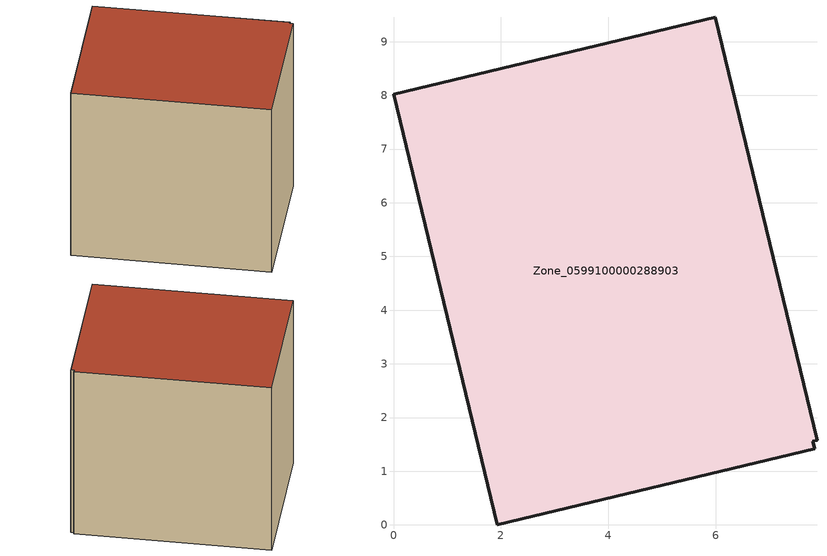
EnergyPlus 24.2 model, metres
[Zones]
Zone_0599100000288903
 floor ground (C_G): 7.89,1.58 7.81,1.56 7.85,1.42 1.93,0 0,8.02 5.99,9.46 z0
 wall outside (C_F): 7.89,1.58 5.99,9.46 0,8.02 1.93,0 7.85,1.42 7.81,1.56 7.89,1.58 z0:8.08
 roof outside (C_R): 7.81,1.56 7.89,1.58 5.99,9.46 0,8.02 1.93,0 7.85,1.42 z8.08
[BUILDING]
Pand.0599100000288903: North Axis=0; Terrain=City; Loads Convergence Tolerance Value=0.04; Temperature Convergence Tolerance Value=0.4; Solar Distribution=FullExterior; Maximum Number of Warmup Days=25; Minimum Number of Warmup Days=1
[Site:Location]
Rotterdam.The.Hague.AP_ZH_NLD Design_Conditions: Latitude=51.96; Longitude=4.45; Time Zone=1; Elevation=-4.5
[SITE:GROUNDTEMPERATURE:BUILDINGSURFACE]
18, 18, 18, 18, 18, 18, 18, 18, 18, 18, 18, 18
[MATERIAL] Thermal Absorptance=0.9; Solar Absorptance=0.7; Visible Absorptance=0.7
Name | Roughness | Thickness | Conductivity | Density | Specific Heat
G.TI.1965-1974 | MediumSmooth | 0.15 | 0.882353 | 540 | 1210
F.TI.1965-1974 | Rough | 0.3 | 0.697674 | 1920 | 840
R.TI.1965-1974 | MediumRough | 0.2 | 0.232558 | 1500 | 1000
[CONSTRUCTION]
C_G: G.TI.1965-1974
C_F: F.TI.1965-1974
C_R: R.TI.1965-1974
[ZONE]
Zone_0599100000288903: Type=1; Multiplier=1; Ceiling Height=Autocalculate; Volume=Autocalculate; Floor Area=autocalculate; Part of Total Floor Area=Yes
[ZONEINFILTRATION:DESIGNFLOWRATE]
Infil_Zone_0599100000288903: Zone or ZoneList or Space or SpaceList=Zone_0599100000288903; Schedule=AlwaysOn; Design Flow Rate Calculation Method=Flow/Area; Flow Rate per Floor Area=0.003; Constant Term Coefficient=1; Temperature Term Coefficient=0; Velocity Term Coefficient=0; Velocity Squared Term Coefficient=0
[HVACTEMPLATE:ZONE:IDEALLOADSAIRSYSTEM]
Zone_0599100000288903: Maximum Heating Supply Air Temperature=50; Minimum Cooling Supply Air Temperature=13; Maximum Heating Supply Air Humidity Ratio=0.0156; Minimum Cooling Supply Air Humidity Ratio=0.0077; Heating Limit=NoLimit; Cooling Limit=NoLimit; Dehumidification Control Type=ConstantSensibleHeatRatio; Cooling Sensible Heat Ratio=0.7; Dehumidification Setpoint=60; Humidification Control Type=None; Humidification Setpoint=30; Outdoor Air Method=None; Outdoor Air Flow Rate per Person=0.00944; Outdoor Air Flow Rate per Zone Floor Area=0; Outdoor Air Flow Rate per Zone=0; Demand Controlled Ventilation Type=None; Outdoor Air Economizer Type=NoEconomizer; Heat Recovery Type=None; Sensible Heat Recovery Effectiveness=0.7; Latent Heat Recovery Effectiveness=0.65
[ZONECONTROL:THERMOSTAT]
ThermostatControl_Zone_0599100000288903: Zone or ZoneList=Zone_0599100000288903; Control Type Schedule=DualSetpointControlType; Control 1=Thermostat_Zone_0599100000288903; Temperature Difference Between Cutout And Setpoint=0
[THERMOSTATSETPOINT:DUALSETPOINT]
Thermostat_Zone_0599100000288903: Heating Setpoint Temperature Schedule=HeatingSetpoint_Zone_0599100000288903; Cooling Setpoint Temperature Schedule=CoolingSetpoint_Zone_0599100000288903
[SCHEDULE:COMPACT]
HeatingSetpoint_Zone_0599100000288903: Through: 12/31, For: AllDays, Until: 24:00, 21
CoolingSetpoint_Zone_0599100000288903: Through: 12/31, For: AllDays, Until: 24:00, 24
DualSetpointControlType: Through: 12/31, For: AllDays, Until: 24:00, 4
AlwaysOn: Through: 12/31, For: AllDays, Until: 24:00, 1
